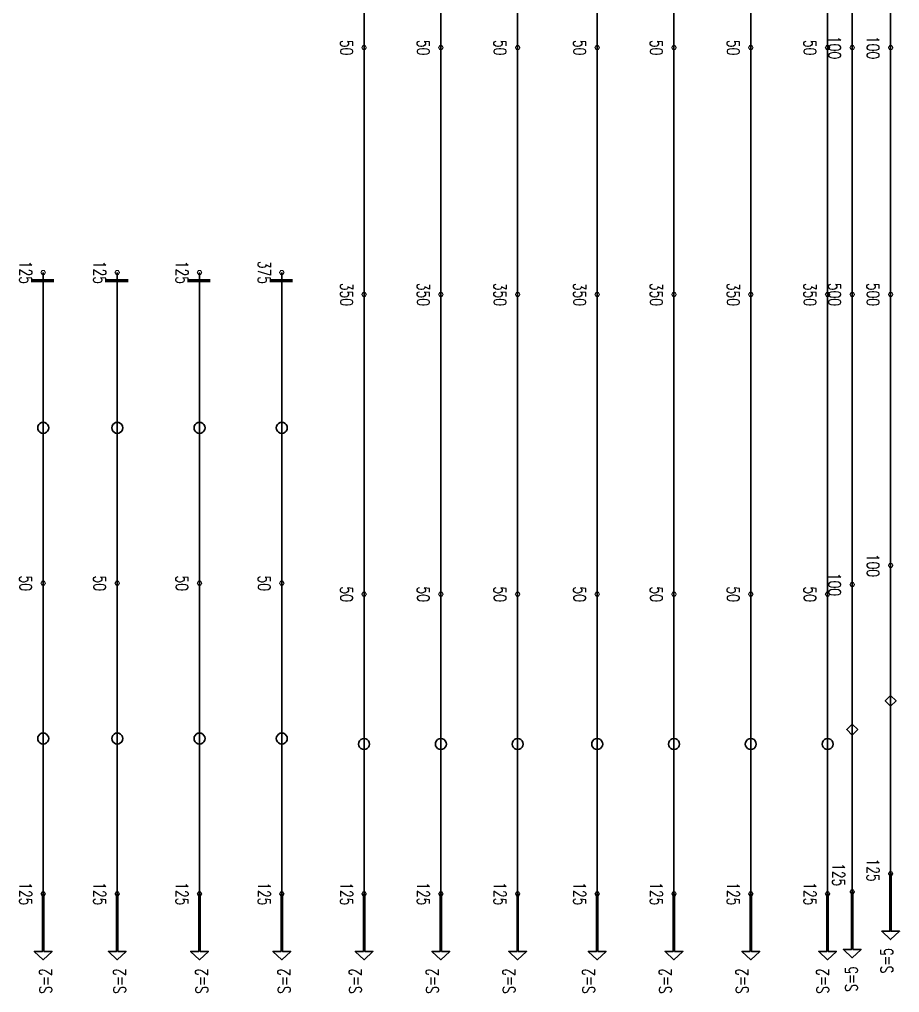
# Model space of a CAD drawing. Header units: millimetres. Extents: x 142050 to 587758, y -25561 to 40942.
# Drawn here: x 554117 to 570162, y 6472 to 24213 of the extents above; entities that cross this region are included whole.
import ezdxf

# ---------------------------------------------------------------- set-up
doc = ezdxf.new("R2010")
doc.units = ezdxf.units.MM
doc.layers.add('Current plane_Column', color=7, linetype='Continuous', true_color=0x4b00ff)
doc.layers.add('NDC_S-TENDON', color=6, linetype='Continuous', lineweight=35)
doc.layers.add('NDC_S_ANNO', color=7, linetype='Continuous', lineweight=20)
doc.styles.add('NDC_ANNO', font='', dxfattribs={"width": 0.8})
doc.styles.get('NDC_ANNO').set_extended_font_data('Dotum')

# ---------------------------------------------------------------- blocks, each defined once
blk = doc.blocks.new('HTB TDY')
at = {"layer": 'NDC_S-TENDON', "linetype": 'Continuous'}
for points, elevation in [([(51690, 14200, 20, 20, 0), (51670, 14235, 20, 20, 0), (51630, 14235, 20, 20, 0), (51610, 14200, 20, 20, 0), (51630, 14165, 20, 20, 0), (51670, 14165, 20, 20, 0)], 3500), ([(51690, 14200, 20, 20, 0), (51670, 14235, 20, 20, 0), (51630, 14235, 20, 20, 0), (51610, 14200, 20, 20, 0), (51630, 14165, 20, 20, 0), (51670, 14165, 20, 20, 0)], 3500), ([(53090, 14200, 20, 20, 0), (53070, 14235, 20, 20, 0), (53030, 14235, 20, 20, 0), (53010, 14200, 20, 20, 0), (53030, 14165, 20, 20, 0), (53070, 14165, 20, 20, 0)], 3500), ([(53090, 14200, 20, 20, 0), (53070, 14235, 20, 20, 0), (53030, 14235, 20, 20, 0), (53010, 14200, 20, 20, 0), (53030, 14165, 20, 20, 0), (53070, 14165, 20, 20, 0)], 3500), ([(54490, 14200, 20, 20, 0), (54470, 14235, 20, 20, 0), (54430, 14235, 20, 20, 0), (54410, 14200, 20, 20, 0), (54430, 14165, 20, 20, 0), (54470, 14165, 20, 20, 0)], 3500), ([(54490, 14200, 20, 20, 0), (54470, 14235, 20, 20, 0), (54430, 14235, 20, 20, 0), (54410, 14200, 20, 20, 0), (54430, 14165, 20, 20, 0), (54470, 14165, 20, 20, 0)], 3500), ([(55940, 14200, 20, 20, 0), (55920, 14235, 20, 20, 0), (55880, 14235, 20, 20, 0), (55860, 14200, 20, 20, 0), (55880, 14165, 20, 20, 0), (55920, 14165, 20, 20, 0)], 3500), ([(55940, 14200, 20, 20, 0), (55920, 14235, 20, 20, 0), (55880, 14235, 20, 20, 0), (55860, 14200, 20, 20, 0), (55880, 14165, 20, 20, 0), (55920, 14165, 20, 20, 0)], 3500), ([(57340, 14200, 20, 20, 0), (57320, 14235, 20, 20, 0), (57280, 14235, 20, 20, 0), (57260, 14200, 20, 20, 0), (57280, 14165, 20, 20, 0), (57320, 14165, 20, 20, 0)], 3500), ([(57340, 14200, 20, 20, 0), (57320, 14235, 20, 20, 0), (57280, 14235, 20, 20, 0), (57260, 14200, 20, 20, 0), (57280, 14165, 20, 20, 0), (57320, 14165, 20, 20, 0)], 3500), ([(58740, 14200, 20, 20, 0), (58720, 14235, 20, 20, 0), (58680, 14235, 20, 20, 0), (58660, 14200, 20, 20, 0), (58680, 14165, 20, 20, 0), (58720, 14165, 20, 20, 0)], 3500), ([(58740, 14200, 20, 20, 0), (58720, 14235, 20, 20, 0), (58680, 14235, 20, 20, 0), (58660, 14200, 20, 20, 0), (58680, 14165, 20, 20, 0), (58720, 14165, 20, 20, 0)], 3500), ([(60140, 14200, 20, 20, 0), (60120, 14235, 20, 20, 0), (60080, 14235, 20, 20, 0), (60060, 14200, 20, 20, 0), (60080, 14165, 20, 20, 0), (60120, 14165, 20, 20, 0)], 3500), ([(60140, 14200, 20, 20, 0), (60120, 14235, 20, 20, 0), (60080, 14235, 20, 20, 0), (60060, 14200, 20, 20, 0), (60080, 14165, 20, 20, 0), (60120, 14165, 20, 20, 0)], 3500), ([(60590, 14200, 20, 20, 0), (60570, 14235, 20, 20, 0), (60530, 14235, 20, 20, 0), (60510, 14200, 20, 20, 0), (60530, 14165, 20, 20, 0), (60570, 14165, 20, 20, 0)], 3200), ([(60590, 14200, 20, 20, 0), (60570, 14235, 20, 20, 0), (60530, 14235, 20, 20, 0), (60510, 14200, 20, 20, 0), (60530, 14165, 20, 20, 0), (60570, 14165, 20, 20, 0)], 3200), ([(61290, 14200, 20, 20, 0), (61270, 14235, 20, 20, 0), (61230, 14235, 20, 20, 0), (61210, 14200, 20, 20, 0), (61230, 14165, 20, 20, 0), (61270, 14165, 20, 20, 0)], 3200), ([(61290, 14200, 20, 20, 0), (61270, 14235, 20, 20, 0), (61230, 14235, 20, 20, 0), (61210, 14200, 20, 20, 0), (61230, 14165, 20, 20, 0), (61270, 14165, 20, 20, 0)], 3200), ([(45840, 10100, 20, 20, 0), (45820, 10135, 20, 20, 0), (45780, 10135, 20, 20, 0), (45760, 10100, 20, 20, 0), (45780, 10065, 20, 20, 0), (45820, 10065, 20, 20, 0)], 3575), ([(45840, 10100, 20, 20, 0), (45820, 10135, 20, 20, 0), (45780, 10135, 20, 20, 0), (45760, 10100, 20, 20, 0), (45780, 10065, 20, 20, 0), (45820, 10065, 20, 20, 0)], 3575), ([(47190, 10100, 20, 20, 0), (47170, 10135, 20, 20, 0), (47130, 10135, 20, 20, 0), (47110, 10100, 20, 20, 0), (47130, 10065, 20, 20, 0), (47170, 10065, 20, 20, 0)], 3575), ([(47190, 10100, 20, 20, 0), (47170, 10135, 20, 20, 0), (47130, 10135, 20, 20, 0), (47110, 10100, 20, 20, 0), (47130, 10065, 20, 20, 0), (47170, 10065, 20, 20, 0)], 3575), ([(48690, 10100, 20, 20, 0), (48670, 10135, 20, 20, 0), (48630, 10135, 20, 20, 0), (48610, 10100, 20, 20, 0), (48630, 10065, 20, 20, 0), (48670, 10065, 20, 20, 0)], 3575), ([(48690, 10100, 20, 20, 0), (48670, 10135, 20, 20, 0), (48630, 10135, 20, 20, 0), (48610, 10100, 20, 20, 0), (48630, 10065, 20, 20, 0), (48670, 10065, 20, 20, 0)], 3575), ([(50190, 10100, 20, 20, 0), (50170, 10135, 20, 20, 0), (50130, 10135, 20, 20, 0), (50110, 10100, 20, 20, 0), (50130, 10065, 20, 20, 0), (50170, 10065, 20, 20, 0)], 3575), ([(50190, 10100, 20, 20, 0), (50170, 10135, 20, 20, 0), (50130, 10135, 20, 20, 0), (50110, 10100, 20, 20, 0), (50130, 10065, 20, 20, 0), (50170, 10065, 20, 20, 0)], 3575), ([(51690, 9700, 20, 20, 0), (51670, 9735, 20, 20, 0), (51630, 9735, 20, 20, 0), (51610, 9700, 20, 20, 0), (51630, 9665, 20, 20, 0), (51670, 9665, 20, 20, 0)], 3650), ([(51690, 9700, 20, 20, 0), (51670, 9735, 20, 20, 0), (51630, 9735, 20, 20, 0), (51610, 9700, 20, 20, 0), (51630, 9665, 20, 20, 0), (51670, 9665, 20, 20, 0)], 3650), ([(51690, 9700, 20, 20, 0), (51670, 9735, 20, 20, 0), (51630, 9735, 20, 20, 0), (51610, 9700, 20, 20, 0), (51630, 9665, 20, 20, 0), (51670, 9665, 20, 20, 0)], 3650), ([(51690, 9700, 20, 20, 0), (51670, 9735, 20, 20, 0), (51630, 9735, 20, 20, 0), (51610, 9700, 20, 20, 0), (51630, 9665, 20, 20, 0), (51670, 9665, 20, 20, 0)], 3650), ([(53090, 9700, 20, 20, 0), (53070, 9735, 20, 20, 0), (53030, 9735, 20, 20, 0), (53010, 9700, 20, 20, 0), (53030, 9665, 20, 20, 0), (53070, 9665, 20, 20, 0)], 3650), ([(53090, 9700, 20, 20, 0), (53070, 9735, 20, 20, 0), (53030, 9735, 20, 20, 0), (53010, 9700, 20, 20, 0), (53030, 9665, 20, 20, 0), (53070, 9665, 20, 20, 0)], 3650), ([(53090, 9700, 20, 20, 0), (53070, 9735, 20, 20, 0), (53030, 9735, 20, 20, 0), (53010, 9700, 20, 20, 0), (53030, 9665, 20, 20, 0), (53070, 9665, 20, 20, 0)], 3650), ([(53090, 9700, 20, 20, 0), (53070, 9735, 20, 20, 0), (53030, 9735, 20, 20, 0), (53010, 9700, 20, 20, 0), (53030, 9665, 20, 20, 0), (53070, 9665, 20, 20, 0)], 3650), ([(54490, 9700, 20, 20, 0), (54470, 9735, 20, 20, 0), (54430, 9735, 20, 20, 0), (54410, 9700, 20, 20, 0), (54430, 9665, 20, 20, 0), (54470, 9665, 20, 20, 0)], 3650), ([(54490, 9700, 20, 20, 0), (54470, 9735, 20, 20, 0), (54430, 9735, 20, 20, 0), (54410, 9700, 20, 20, 0), (54430, 9665, 20, 20, 0), (54470, 9665, 20, 20, 0)], 3650), ([(54490, 9700, 20, 20, 0), (54470, 9735, 20, 20, 0), (54430, 9735, 20, 20, 0), (54410, 9700, 20, 20, 0), (54430, 9665, 20, 20, 0), (54470, 9665, 20, 20, 0)], 3650), ([(54490, 9700, 20, 20, 0), (54470, 9735, 20, 20, 0), (54430, 9735, 20, 20, 0), (54410, 9700, 20, 20, 0), (54430, 9665, 20, 20, 0), (54470, 9665, 20, 20, 0)], 3650), ([(55940, 9700, 20, 20, 0), (55920, 9735, 20, 20, 0), (55880, 9735, 20, 20, 0), (55860, 9700, 20, 20, 0), (55880, 9665, 20, 20, 0), (55920, 9665, 20, 20, 0)], 3650), ([(55940, 9700, 20, 20, 0), (55920, 9735, 20, 20, 0), (55880, 9735, 20, 20, 0), (55860, 9700, 20, 20, 0), (55880, 9665, 20, 20, 0), (55920, 9665, 20, 20, 0)], 3650), ([(55940, 9700, 20, 20, 0), (55920, 9735, 20, 20, 0), (55880, 9735, 20, 20, 0), (55860, 9700, 20, 20, 0), (55880, 9665, 20, 20, 0), (55920, 9665, 20, 20, 0)], 3650), ([(55940, 9700, 20, 20, 0), (55920, 9735, 20, 20, 0), (55880, 9735, 20, 20, 0), (55860, 9700, 20, 20, 0), (55880, 9665, 20, 20, 0), (55920, 9665, 20, 20, 0)], 3650), ([(57340, 9700, 20, 20, 0), (57320, 9735, 20, 20, 0), (57280, 9735, 20, 20, 0), (57260, 9700, 20, 20, 0), (57280, 9665, 20, 20, 0), (57320, 9665, 20, 20, 0)], 3650), ([(57340, 9700, 20, 20, 0), (57320, 9735, 20, 20, 0), (57280, 9735, 20, 20, 0), (57260, 9700, 20, 20, 0), (57280, 9665, 20, 20, 0), (57320, 9665, 20, 20, 0)], 3650), ([(57340, 9700, 20, 20, 0), (57320, 9735, 20, 20, 0), (57280, 9735, 20, 20, 0), (57260, 9700, 20, 20, 0), (57280, 9665, 20, 20, 0), (57320, 9665, 20, 20, 0)], 3650), ([(57340, 9700, 20, 20, 0), (57320, 9735, 20, 20, 0), (57280, 9735, 20, 20, 0), (57260, 9700, 20, 20, 0), (57280, 9665, 20, 20, 0), (57320, 9665, 20, 20, 0)], 3650), ([(58740, 9700, 20, 20, 0), (58720, 9735, 20, 20, 0), (58680, 9735, 20, 20, 0), (58660, 9700, 20, 20, 0), (58680, 9665, 20, 20, 0), (58720, 9665, 20, 20, 0)], 3650), ([(58740, 9700, 20, 20, 0), (58720, 9735, 20, 20, 0), (58680, 9735, 20, 20, 0), (58660, 9700, 20, 20, 0), (58680, 9665, 20, 20, 0), (58720, 9665, 20, 20, 0)], 3650), ([(58740, 9700, 20, 20, 0), (58720, 9735, 20, 20, 0), (58680, 9735, 20, 20, 0), (58660, 9700, 20, 20, 0), (58680, 9665, 20, 20, 0), (58720, 9665, 20, 20, 0)], 3650), ([(58740, 9700, 20, 20, 0), (58720, 9735, 20, 20, 0), (58680, 9735, 20, 20, 0), (58660, 9700, 20, 20, 0), (58680, 9665, 20, 20, 0), (58720, 9665, 20, 20, 0)], 3650), ([(60140, 9700, 20, 20, 0), (60120, 9735, 20, 20, 0), (60080, 9735, 20, 20, 0), (60060, 9700, 20, 20, 0), (60080, 9665, 20, 20, 0), (60120, 9665, 20, 20, 0)], 3650), ([(60140, 9700, 20, 20, 0), (60120, 9735, 20, 20, 0), (60080, 9735, 20, 20, 0), (60060, 9700, 20, 20, 0), (60080, 9665, 20, 20, 0), (60120, 9665, 20, 20, 0)], 3650), ([(60140, 9700, 20, 20, 0), (60120, 9735, 20, 20, 0), (60080, 9735, 20, 20, 0), (60060, 9700, 20, 20, 0), (60080, 9665, 20, 20, 0), (60120, 9665, 20, 20, 0)], 3650), ([(60140, 9700, 20, 20, 0), (60120, 9735, 20, 20, 0), (60080, 9735, 20, 20, 0), (60060, 9700, 20, 20, 0), (60080, 9665, 20, 20, 0), (60120, 9665, 20, 20, 0)], 3650), ([(60590, 9700, 20, 20, 0), (60570, 9735, 20, 20, 0), (60530, 9735, 20, 20, 0), (60510, 9700, 20, 20, 0), (60530, 9665, 20, 20, 0), (60570, 9665, 20, 20, 0)], 3600), ([(60590, 9700, 20, 20, 0), (60570, 9735, 20, 20, 0), (60530, 9735, 20, 20, 0), (60510, 9700, 20, 20, 0), (60530, 9665, 20, 20, 0), (60570, 9665, 20, 20, 0)], 3600), ([(60590, 9700, 20, 20, 0), (60570, 9735, 20, 20, 0), (60530, 9735, 20, 20, 0), (60510, 9700, 20, 20, 0), (60530, 9665, 20, 20, 0), (60570, 9665, 20, 20, 0)], 3600), ([(60590, 9700, 20, 20, 0), (60570, 9735, 20, 20, 0), (60530, 9735, 20, 20, 0), (60510, 9700, 20, 20, 0), (60530, 9665, 20, 20, 0), (60570, 9665, 20, 20, 0)], 3600), ([(61290, 9700, 20, 20, 0), (61270, 9735, 20, 20, 0), (61230, 9735, 20, 20, 0), (61210, 9700, 20, 20, 0), (61230, 9665, 20, 20, 0), (61270, 9665, 20, 20, 0)], 3600), ([(61290, 9700, 20, 20, 0), (61270, 9735, 20, 20, 0), (61230, 9735, 20, 20, 0), (61210, 9700, 20, 20, 0), (61230, 9665, 20, 20, 0), (61270, 9665, 20, 20, 0)], 3600), ([(61290, 9700, 20, 20, 0), (61270, 9735, 20, 20, 0), (61230, 9735, 20, 20, 0), (61210, 9700, 20, 20, 0), (61230, 9665, 20, 20, 0), (61270, 9665, 20, 20, 0)], 3600), ([(61290, 9700, 20, 20, 0), (61270, 9735, 20, 20, 0), (61230, 9735, 20, 20, 0), (61210, 9700, 20, 20, 0), (61230, 9665, 20, 20, 0), (61270, 9665, 20, 20, 0)], 3600), ([(61290, 4760, 20, 20, 0), (61270, 4795, 20, 20, 0), (61230, 4795, 20, 20, 0), (61210, 4760, 20, 20, 0), (61230, 4725, 20, 20, 0), (61270, 4725, 20, 20, 0)], 3200), ([(61290, 4760, 20, 20, 0), (61270, 4795, 20, 20, 0), (61230, 4795, 20, 20, 0), (61210, 4760, 20, 20, 0), (61230, 4725, 20, 20, 0), (61270, 4725, 20, 20, 0)], 3200), ([(45840, 4435, 20, 20, 0), (45820, 4470, 20, 20, 0), (45780, 4470, 20, 20, 0), (45760, 4435, 20, 20, 0), (45780, 4400, 20, 20, 0), (45820, 4400, 20, 20, 0)], 3500), ([(45840, 4435, 20, 20, 0), (45820, 4470, 20, 20, 0), (45780, 4470, 20, 20, 0), (45760, 4435, 20, 20, 0), (45780, 4400, 20, 20, 0), (45820, 4400, 20, 20, 0)], 3500), ([(47190, 4435, 20, 20, 0), (47170, 4470, 20, 20, 0), (47130, 4470, 20, 20, 0), (47110, 4435, 20, 20, 0), (47130, 4400, 20, 20, 0), (47170, 4400, 20, 20, 0)], 3500), ([(47190, 4435, 20, 20, 0), (47170, 4470, 20, 20, 0), (47130, 4470, 20, 20, 0), (47110, 4435, 20, 20, 0), (47130, 4400, 20, 20, 0), (47170, 4400, 20, 20, 0)], 3500), ([(48690, 4435, 20, 20, 0), (48670, 4470, 20, 20, 0), (48630, 4470, 20, 20, 0), (48610, 4435, 20, 20, 0), (48630, 4400, 20, 20, 0), (48670, 4400, 20, 20, 0)], 3500), ([(48690, 4435, 20, 20, 0), (48670, 4470, 20, 20, 0), (48630, 4470, 20, 20, 0), (48610, 4435, 20, 20, 0), (48630, 4400, 20, 20, 0), (48670, 4400, 20, 20, 0)], 3500), ([(50190, 4435, 20, 20, 0), (50170, 4470, 20, 20, 0), (50130, 4470, 20, 20, 0), (50110, 4435, 20, 20, 0), (50130, 4400, 20, 20, 0), (50170, 4400, 20, 20, 0)], 3500), ([(50190, 4435, 20, 20, 0), (50170, 4470, 20, 20, 0), (50130, 4470, 20, 20, 0), (50110, 4435, 20, 20, 0), (50130, 4400, 20, 20, 0), (50170, 4400, 20, 20, 0)], 3500), ([(60590, 4410, 20, 20, 0), (60570, 4445, 20, 20, 0), (60530, 4445, 20, 20, 0), (60510, 4410, 20, 20, 0), (60530, 4375, 20, 20, 0), (60570, 4375, 20, 20, 0)], 3200), ([(60590, 4410, 20, 20, 0), (60570, 4445, 20, 20, 0), (60530, 4445, 20, 20, 0), (60510, 4410, 20, 20, 0), (60530, 4375, 20, 20, 0), (60570, 4375, 20, 20, 0)], 3200), ([(51690, 4235, 20, 20, 0), (51670, 4270, 20, 20, 0), (51630, 4270, 20, 20, 0), (51610, 4235, 20, 20, 0), (51630, 4200, 20, 20, 0), (51670, 4200, 20, 20, 0)], 3500), ([(51690, 4235, 20, 20, 0), (51670, 4270, 20, 20, 0), (51630, 4270, 20, 20, 0), (51610, 4235, 20, 20, 0), (51630, 4200, 20, 20, 0), (51670, 4200, 20, 20, 0)], 3500), ([(53090, 4235, 20, 20, 0), (53070, 4270, 20, 20, 0), (53030, 4270, 20, 20, 0), (53010, 4235, 20, 20, 0), (53030, 4200, 20, 20, 0), (53070, 4200, 20, 20, 0)], 3500), ([(53090, 4235, 20, 20, 0), (53070, 4270, 20, 20, 0), (53030, 4270, 20, 20, 0), (53010, 4235, 20, 20, 0), (53030, 4200, 20, 20, 0), (53070, 4200, 20, 20, 0)], 3500), ([(54490, 4235, 20, 20, 0), (54470, 4270, 20, 20, 0), (54430, 4270, 20, 20, 0), (54410, 4235, 20, 20, 0), (54430, 4200, 20, 20, 0), (54470, 4200, 20, 20, 0)], 3500), ([(54490, 4235, 20, 20, 0), (54470, 4270, 20, 20, 0), (54430, 4270, 20, 20, 0), (54410, 4235, 20, 20, 0), (54430, 4200, 20, 20, 0), (54470, 4200, 20, 20, 0)], 3500), ([(55940, 4235, 20, 20, 0), (55920, 4270, 20, 20, 0), (55880, 4270, 20, 20, 0), (55860, 4235, 20, 20, 0), (55880, 4200, 20, 20, 0), (55920, 4200, 20, 20, 0)], 3500), ([(55940, 4235, 20, 20, 0), (55920, 4270, 20, 20, 0), (55880, 4270, 20, 20, 0), (55860, 4235, 20, 20, 0), (55880, 4200, 20, 20, 0), (55920, 4200, 20, 20, 0)], 3500), ([(57340, 4235, 20, 20, 0), (57320, 4270, 20, 20, 0), (57280, 4270, 20, 20, 0), (57260, 4235, 20, 20, 0), (57280, 4200, 20, 20, 0), (57320, 4200, 20, 20, 0)], 3500), ([(57340, 4235, 20, 20, 0), (57320, 4270, 20, 20, 0), (57280, 4270, 20, 20, 0), (57260, 4235, 20, 20, 0), (57280, 4200, 20, 20, 0), (57320, 4200, 20, 20, 0)], 3500), ([(58740, 4235, 20, 20, 0), (58720, 4270, 20, 20, 0), (58680, 4270, 20, 20, 0), (58660, 4235, 20, 20, 0), (58680, 4200, 20, 20, 0), (58720, 4200, 20, 20, 0)], 3500), ([(58740, 4235, 20, 20, 0), (58720, 4270, 20, 20, 0), (58680, 4270, 20, 20, 0), (58660, 4235, 20, 20, 0), (58680, 4200, 20, 20, 0), (58720, 4200, 20, 20, 0)], 3500), ([(60140, 4235, 20, 20, 0), (60120, 4270, 20, 20, 0), (60080, 4270, 20, 20, 0), (60060, 4235, 20, 20, 0), (60080, 4200, 20, 20, 0), (60120, 4200, 20, 20, 0)], 3500), ([(60140, 4235, 20, 20, 0), (60120, 4270, 20, 20, 0), (60080, 4270, 20, 20, 0), (60060, 4235, 20, 20, 0), (60080, 4200, 20, 20, 0), (60120, 4200, 20, 20, 0)], 3500), ([(61290, -862, 20, 20, 0), (61270, -827, 20, 20, 0), (61230, -827, 20, 20, 0), (61210, -862, 20, 20, 0), (61230, -896, 20, 20, 0), (61270, -896, 20, 20, 0)], 3575), ([(61290, -862, 20, 20, 0), (61270, -827, 20, 20, 0), (61230, -827, 20, 20, 0), (61210, -862, 20, 20, 0), (61230, -896, 20, 20, 0), (61270, -896, 20, 20, 0)], 3575), ([(45840, -1230, 20, 20, 0), (45820, -1195, 20, 20, 0), (45780, -1195, 20, 20, 0), (45760, -1230, 20, 20, 0), (45780, -1265, 20, 20, 0), (45820, -1265, 20, 20, 0)], 3575), ([(45840, -1230, 20, 20, 0), (45820, -1195, 20, 20, 0), (45780, -1195, 20, 20, 0), (45760, -1230, 20, 20, 0), (45780, -1265, 20, 20, 0), (45820, -1265, 20, 20, 0)], 3575), ([(47190, -1230, 20, 20, 0), (47170, -1195, 20, 20, 0), (47130, -1195, 20, 20, 0), (47110, -1230, 20, 20, 0), (47130, -1265, 20, 20, 0), (47170, -1265, 20, 20, 0)], 3575), ([(47190, -1230, 20, 20, 0), (47170, -1195, 20, 20, 0), (47130, -1195, 20, 20, 0), (47110, -1230, 20, 20, 0), (47130, -1265, 20, 20, 0), (47170, -1265, 20, 20, 0)], 3575), ([(48690, -1230, 20, 20, 0), (48670, -1195, 20, 20, 0), (48630, -1195, 20, 20, 0), (48610, -1230, 20, 20, 0), (48630, -1265, 20, 20, 0), (48670, -1265, 20, 20, 0)], 3575), ([(48690, -1230, 20, 20, 0), (48670, -1195, 20, 20, 0), (48630, -1195, 20, 20, 0), (48610, -1230, 20, 20, 0), (48630, -1265, 20, 20, 0), (48670, -1265, 20, 20, 0)], 3575), ([(50190, -1230, 20, 20, 0), (50170, -1195, 20, 20, 0), (50130, -1195, 20, 20, 0), (50110, -1230, 20, 20, 0), (50130, -1265, 20, 20, 0), (50170, -1265, 20, 20, 0)], 3575), ([(50190, -1230, 20, 20, 0), (50170, -1195, 20, 20, 0), (50130, -1195, 20, 20, 0), (50110, -1230, 20, 20, 0), (50130, -1265, 20, 20, 0), (50170, -1265, 20, 20, 0)], 3575), ([(51690, -1230, 20, 20, 0), (51670, -1195, 20, 20, 0), (51630, -1195, 20, 20, 0), (51610, -1230, 20, 20, 0), (51630, -1265, 20, 20, 0), (51670, -1265, 20, 20, 0)], 3575), ([(51690, -1230, 20, 20, 0), (51670, -1195, 20, 20, 0), (51630, -1195, 20, 20, 0), (51610, -1230, 20, 20, 0), (51630, -1265, 20, 20, 0), (51670, -1265, 20, 20, 0)], 3575), ([(53090, -1230, 20, 20, 0), (53070, -1195, 20, 20, 0), (53030, -1195, 20, 20, 0), (53010, -1230, 20, 20, 0), (53030, -1265, 20, 20, 0), (53070, -1265, 20, 20, 0)], 3575), ([(53090, -1230, 20, 20, 0), (53070, -1195, 20, 20, 0), (53030, -1195, 20, 20, 0), (53010, -1230, 20, 20, 0), (53030, -1265, 20, 20, 0), (53070, -1265, 20, 20, 0)], 3575), ([(54490, -1230, 20, 20, 0), (54470, -1195, 20, 20, 0), (54430, -1195, 20, 20, 0), (54410, -1230, 20, 20, 0), (54430, -1265, 20, 20, 0), (54470, -1265, 20, 20, 0)], 3575), ([(54490, -1230, 20, 20, 0), (54470, -1195, 20, 20, 0), (54430, -1195, 20, 20, 0), (54410, -1230, 20, 20, 0), (54430, -1265, 20, 20, 0), (54470, -1265, 20, 20, 0)], 3575), ([(55940, -1230, 20, 20, 0), (55920, -1195, 20, 20, 0), (55880, -1195, 20, 20, 0), (55860, -1230, 20, 20, 0), (55880, -1265, 20, 20, 0), (55920, -1265, 20, 20, 0)], 3575), ([(55940, -1230, 20, 20, 0), (55920, -1195, 20, 20, 0), (55880, -1195, 20, 20, 0), (55860, -1230, 20, 20, 0), (55880, -1265, 20, 20, 0), (55920, -1265, 20, 20, 0)], 3575), ([(57340, -1230, 20, 20, 0), (57320, -1195, 20, 20, 0), (57280, -1195, 20, 20, 0), (57260, -1230, 20, 20, 0), (57280, -1265, 20, 20, 0), (57320, -1265, 20, 20, 0)], 3575), ([(57340, -1230, 20, 20, 0), (57320, -1195, 20, 20, 0), (57280, -1195, 20, 20, 0), (57260, -1230, 20, 20, 0), (57280, -1265, 20, 20, 0), (57320, -1265, 20, 20, 0)], 3575), ([(58740, -1230, 20, 20, 0), (58720, -1195, 20, 20, 0), (58680, -1195, 20, 20, 0), (58660, -1230, 20, 20, 0), (58680, -1265, 20, 20, 0), (58720, -1265, 20, 20, 0)], 3575), ([(58740, -1230, 20, 20, 0), (58720, -1195, 20, 20, 0), (58680, -1195, 20, 20, 0), (58660, -1230, 20, 20, 0), (58680, -1265, 20, 20, 0), (58720, -1265, 20, 20, 0)], 3575), ([(60140, -1230, 20, 20, 0), (60120, -1195, 20, 20, 0), (60080, -1195, 20, 20, 0), (60060, -1230, 20, 20, 0), (60080, -1265, 20, 20, 0), (60120, -1265, 20, 20, 0)], 3575), ([(60140, -1230, 20, 20, 0), (60120, -1195, 20, 20, 0), (60080, -1195, 20, 20, 0), (60060, -1230, 20, 20, 0), (60080, -1265, 20, 20, 0), (60120, -1265, 20, 20, 0)], 3575), ([(60590, -1193, 20, 20, 0), (60570, -1159, 20, 20, 0), (60530, -1159, 20, 20, 0), (60510, -1193, 20, 20, 0), (60530, -1228, 20, 20, 0), (60570, -1228, 20, 20, 0)], 3575), ([(60590, -1193, 20, 20, 0), (60570, -1159, 20, 20, 0), (60530, -1159, 20, 20, 0), (60510, -1193, 20, 20, 0), (60530, -1228, 20, 20, 0), (60570, -1228, 20, 20, 0)], 3575)]:
    blk.add_lwpolyline(points, format="xyseb", close=True, dxfattribs=dict(at, elevation=elevation))
at = {"layer": 'NDC_S-TENDON', "linetype": 'Continuous', "elevation": 3575}
for points in [[(46000, 9950, 60, 60, 0), (45600, 9950, 60, 60, 0)], [(47350, 9950, 60, 60, 0), (46950, 9950, 60, 60, 0)], [(48850, 9950, 60, 60, 0), (48450, 9950, 60, 60, 0)], [(50350, 9950, 60, 60, 0), (49950, 9950, 60, 60, 0)]]:
    blk.add_lwpolyline(points, format="xyseb", dxfattribs=at)
at = {"layer": 'NDC_S-TENDON', "linetype": 'Continuous'}
for points, elevation in [([(45800, 7167), (45831, 7172), (45859, 7187), (45881, 7209), (45895, 7237), (45900, 7267), (45895, 7298), (45881, 7326), (45859, 7348), (45831, 7363), (45800, 7367), (45769, 7363), (45741, 7348), (45719, 7326), (45705, 7298), (45700, 7267), (45705, 7237), (45719, 7209), (45741, 7187), (45769, 7172), (45800, 7167)], 3533), ([(47150, 7167), (47181, 7172), (47209, 7187), (47231, 7209), (47245, 7237), (47250, 7267), (47245, 7298), (47231, 7326), (47209, 7348), (47181, 7363), (47150, 7367), (47119, 7363), (47091, 7348), (47069, 7326), (47055, 7298), (47050, 7267), (47055, 7237), (47069, 7209), (47091, 7187), (47119, 7172), (47150, 7167)], 3533), ([(48650, 7167), (48681, 7172), (48709, 7187), (48731, 7209), (48745, 7237), (48750, 7267), (48745, 7298), (48731, 7326), (48709, 7348), (48681, 7363), (48650, 7367), (48619, 7363), (48591, 7348), (48569, 7326), (48555, 7298), (48550, 7267), (48555, 7237), (48569, 7209), (48591, 7187), (48619, 7172), (48650, 7167)], 3532), ([(50150, 7167), (50181, 7172), (50209, 7187), (50231, 7209), (50245, 7237), (50250, 7267), (50245, 7298), (50231, 7326), (50209, 7348), (50181, 7363), (50150, 7367), (50119, 7363), (50091, 7348), (50069, 7326), (50055, 7298), (50050, 7267), (50055, 7237), (50069, 7209), (50091, 7187), (50119, 7172), (50150, 7167)], 3532), ([(61250, 2190), (61350, 2290), (61250, 2390), (61150, 2290), (61250, 2190)], 3359), ([(60550, 1665), (60650, 1765), (60550, 1865), (60450, 1765), (60550, 1665)], 3359), ([(45800, 1502), (45831, 1507), (45859, 1522), (45881, 1544), (45895, 1572), (45900, 1602), (45895, 1633), (45881, 1661), (45859, 1683), (45831, 1698), (45800, 1702), (45769, 1698), (45741, 1683), (45719, 1661), (45705, 1633), (45700, 1602), (45705, 1572), (45719, 1544), (45741, 1522), (45769, 1507), (45800, 1502)], 3533), ([(47150, 1502), (47181, 1507), (47209, 1522), (47231, 1544), (47245, 1572), (47250, 1602), (47245, 1633), (47231, 1661), (47209, 1683), (47181, 1698), (47150, 1702), (47119, 1698), (47091, 1683), (47069, 1661), (47055, 1633), (47050, 1602), (47055, 1572), (47069, 1544), (47091, 1522), (47119, 1507), (47150, 1502)], 3533), ([(48650, 1502), (48681, 1507), (48709, 1522), (48731, 1544), (48745, 1572), (48750, 1602), (48745, 1633), (48731, 1661), (48709, 1683), (48681, 1698), (48650, 1702), (48619, 1698), (48591, 1683), (48569, 1661), (48555, 1633), (48550, 1602), (48555, 1572), (48569, 1544), (48591, 1522), (48619, 1507), (48650, 1502)], 3532), ([(50150, 1502), (50181, 1507), (50209, 1522), (50231, 1544), (50245, 1572), (50250, 1602), (50245, 1633), (50231, 1661), (50209, 1683), (50181, 1698), (50150, 1702), (50119, 1698), (50091, 1683), (50069, 1661), (50055, 1633), (50050, 1602), (50055, 1572), (50069, 1544), (50091, 1522), (50119, 1507), (50150, 1502)], 3532), ([(51650, 1402), (51681, 1407), (51709, 1422), (51731, 1444), (51745, 1472), (51750, 1502), (51745, 1533), (51731, 1561), (51709, 1583), (51681, 1598), (51650, 1602), (51619, 1598), (51591, 1583), (51569, 1561), (51555, 1533), (51550, 1502), (51555, 1472), (51569, 1444), (51591, 1422), (51619, 1407), (51650, 1402)], 3533), ([(53050, 1402), (53081, 1407), (53109, 1422), (53131, 1444), (53145, 1472), (53150, 1502), (53145, 1533), (53131, 1561), (53109, 1583), (53081, 1598), (53050, 1602), (53019, 1598), (52991, 1583), (52969, 1561), (52955, 1533), (52950, 1502), (52955, 1472), (52969, 1444), (52991, 1422), (53019, 1407), (53050, 1402)], 3532), ([(54450, 1402), (54481, 1407), (54509, 1422), (54531, 1444), (54545, 1472), (54550, 1502), (54545, 1533), (54531, 1561), (54509, 1583), (54481, 1598), (54450, 1602), (54419, 1598), (54391, 1583), (54369, 1561), (54355, 1533), (54350, 1502), (54355, 1472), (54369, 1444), (54391, 1422), (54419, 1407), (54450, 1402)], 3532), ([(55900, 1402), (55931, 1407), (55959, 1422), (55981, 1444), (55995, 1472), (56000, 1502), (55995, 1533), (55981, 1561), (55959, 1583), (55931, 1598), (55900, 1602), (55869, 1598), (55841, 1583), (55819, 1561), (55805, 1533), (55800, 1502), (55805, 1472), (55819, 1444), (55841, 1422), (55869, 1407), (55900, 1402)], 3532), ([(57300, 1402), (57331, 1407), (57359, 1422), (57381, 1444), (57395, 1472), (57400, 1502), (57395, 1533), (57381, 1561), (57359, 1583), (57331, 1598), (57300, 1602), (57269, 1598), (57241, 1583), (57219, 1561), (57205, 1533), (57200, 1502), (57205, 1472), (57219, 1444), (57241, 1422), (57269, 1407), (57300, 1402)], 3532), ([(58700, 1402), (58731, 1407), (58759, 1422), (58781, 1444), (58795, 1472), (58800, 1502), (58795, 1533), (58781, 1561), (58759, 1583), (58731, 1598), (58700, 1602), (58669, 1598), (58641, 1583), (58619, 1561), (58605, 1533), (58600, 1502), (58605, 1472), (58619, 1444), (58641, 1422), (58669, 1407), (58700, 1402)], 3532), ([(60100, 1402), (60131, 1407), (60159, 1422), (60181, 1444), (60195, 1472), (60200, 1502), (60195, 1533), (60181, 1561), (60159, 1583), (60131, 1598), (60100, 1602), (60069, 1598), (60041, 1583), (60019, 1561), (60005, 1533), (60000, 1502), (60005, 1472), (60019, 1444), (60041, 1422), (60069, 1407), (60100, 1402)], 3532), ([(61238, -862), (61238, -1912), (61088, -1912), (61250, -2062), (61412, -1912), (61262, -1912), (61262, -862)], 3575), ([(45788, -1230), (45788, -2280), (45638, -2280), (45800, -2430), (45962, -2280), (45812, -2280), (45812, -1230)], 3575), ([(47138, -1230), (47138, -2280), (46988, -2280), (47150, -2430), (47312, -2280), (47162, -2280), (47162, -1230)], 3575), ([(48638, -1230), (48638, -2280), (48488, -2280), (48650, -2430), (48812, -2280), (48662, -2280), (48662, -1230)], 3575), ([(50138, -1230), (50138, -2280), (49988, -2280), (50150, -2430), (50312, -2280), (50162, -2280), (50162, -1230)], 3575), ([(51638, -1230), (51638, -2280), (51488, -2280), (51650, -2430), (51812, -2280), (51662, -2280), (51662, -1230)], 3575), ([(53038, -1230), (53038, -2280), (52888, -2280), (53050, -2430), (53212, -2280), (53062, -2280), (53062, -1230)], 3575), ([(54438, -1230), (54438, -2280), (54288, -2280), (54450, -2430), (54612, -2280), (54462, -2280), (54462, -1230)], 3575), ([(55888, -1230), (55888, -2280), (55738, -2280), (55900, -2430), (56062, -2280), (55912, -2280), (55912, -1230)], 3575), ([(57288, -1230), (57288, -2280), (57138, -2280), (57300, -2430), (57462, -2280), (57312, -2280), (57312, -1230)], 3575), ([(58688, -1230), (58688, -2280), (58538, -2280), (58700, -2430), (58862, -2280), (58712, -2280), (58712, -1230)], 3575), ([(60088, -1230), (60088, -2280), (59938, -2280), (60100, -2430), (60262, -2280), (60112, -2280), (60112, -1230)], 3575), ([(60538, -1193), (60538, -2243), (60388, -2243), (60550, -2393), (60712, -2243), (60562, -2243), (60562, -1193)], 3575)]:
    blk.add_lwpolyline(points, close=True, dxfattribs=dict(at, elevation=elevation))
for points in [[(51650, 9700, 3650), (51650, 10300, 3643), (51650, 10900, 3623), (51650, 11500, 3590), (51650, 12175, 3551), (51650, 12850, 3522), (51650, 13525, 3506), (51650, 14200, 3500), (51650, 14875, 3506), (51650, 15550, 3522), (51650, 16225, 3551), (51650, 16900, 3590), (51650, 17500, 3623), (51650, 18100, 3643), (51650, 18700, 3650)], [(53050, 9700, 3650), (53050, 10300, 3643), (53050, 10900, 3623), (53050, 11500, 3590), (53050, 12175, 3551), (53050, 12850, 3522), (53050, 13525, 3506), (53050, 14200, 3500), (53050, 14875, 3506), (53050, 15550, 3522), (53050, 16225, 3551), (53050, 16900, 3590), (53050, 17500, 3623), (53050, 18100, 3643), (53050, 18700, 3650)], [(54450, 9700, 3650), (54450, 10300, 3643), (54450, 10900, 3623), (54450, 11500, 3590), (54450, 12175, 3551), (54450, 12850, 3522), (54450, 13525, 3506), (54450, 14200, 3500), (54450, 14875, 3506), (54450, 15550, 3522), (54450, 16225, 3551), (54450, 16900, 3590), (54450, 17500, 3623), (54450, 18100, 3643), (54450, 18700, 3650)], [(55900, 9700, 3650), (55900, 10300, 3643), (55900, 10900, 3623), (55900, 11500, 3590), (55900, 12175, 3551), (55900, 12850, 3522), (55900, 13525, 3506), (55900, 14200, 3500), (55900, 14875, 3506), (55900, 15550, 3522), (55900, 16225, 3551), (55900, 16900, 3590), (55900, 17500, 3623), (55900, 18100, 3643), (55900, 18700, 3650)], [(57300, 9700, 3650), (57300, 10300, 3643), (57300, 10900, 3623), (57300, 11500, 3590), (57300, 12175, 3551), (57300, 12850, 3522), (57300, 13525, 3506), (57300, 14200, 3500), (57300, 14875, 3506), (57300, 15550, 3522), (57300, 16225, 3551), (57300, 16900, 3590), (57300, 17500, 3623), (57300, 18100, 3643), (57300, 18700, 3650)], [(58700, 9700, 3650), (58700, 10300, 3643), (58700, 10900, 3623), (58700, 11500, 3590), (58700, 12175, 3551), (58700, 12850, 3522), (58700, 13525, 3506), (58700, 14200, 3500), (58700, 14875, 3506), (58700, 15550, 3522), (58700, 16225, 3551), (58700, 16900, 3590), (58700, 17500, 3623), (58700, 18100, 3643), (58700, 18700, 3650)], [(60100, 9700, 3650), (60100, 10300, 3643), (60100, 10900, 3623), (60100, 11500, 3590), (60100, 12175, 3551), (60100, 12850, 3522), (60100, 13525, 3506), (60100, 14200, 3500), (60100, 14875, 3506), (60100, 15550, 3522), (60100, 16225, 3551), (60100, 16900, 3590), (60100, 17500, 3623), (60100, 18100, 3643), (60100, 18700, 3650)], [(60550, 9700, 3600), (60550, 10300, 3582), (60550, 10900, 3529), (60550, 11500, 3440), (60550, 12175, 3335), (60550, 12850, 3260), (60550, 13525, 3215), (60550, 14200, 3200), (60550, 14875, 3215), (60550, 15550, 3260), (60550, 16225, 3335), (60550, 16900, 3440), (60550, 17500, 3529), (60550, 18100, 3582), (60550, 18700, 3600)], [(61250, 9700, 3600), (61250, 10300, 3582), (61250, 10900, 3529), (61250, 11500, 3440), (61250, 12175, 3335), (61250, 12850, 3260), (61250, 13525, 3215), (61250, 14200, 3200), (61250, 14875, 3215), (61250, 15550, 3260), (61250, 16225, 3335), (61250, 16900, 3440), (61250, 17500, 3529), (61250, 18100, 3582), (61250, 18700, 3600)], [(45800, -1230, 3575), (45800, -475, 3572), (45800, 281, 3562), (45800, 1036, 3545), (45800, 2169, 3520), (45800, 3302, 3505), (45800, 4435, 3500), (45800, 5568, 3505), (45800, 6701, 3520), (45800, 7834, 3545), (45800, 8589, 3562), (45800, 9345, 3572), (45800, 10100, 3575)], [(47150, -1230, 3575), (47150, -475, 3572), (47150, 281, 3562), (47150, 1036, 3545), (47150, 2169, 3520), (47150, 3302, 3505), (47150, 4435, 3500), (47150, 5568, 3505), (47150, 6701, 3520), (47150, 7834, 3545), (47150, 8589, 3562), (47150, 9345, 3572), (47150, 10100, 3575)], [(48650, -1230, 3575), (48650, -475, 3572), (48650, 281, 3562), (48650, 1036, 3545), (48650, 2169, 3520), (48650, 3302, 3505), (48650, 4435, 3500), (48650, 5568, 3505), (48650, 6701, 3520), (48650, 7834, 3545), (48650, 8589, 3562), (48650, 9345, 3572), (48650, 10100, 3575)], [(50150, -1230, 3575), (50150, -475, 3572), (50150, 281, 3562), (50150, 1036, 3545), (50150, 2169, 3520), (50150, 3302, 3505), (50150, 4435, 3500), (50150, 5568, 3505), (50150, 6701, 3520), (50150, 7834, 3545), (50150, 8589, 3562), (50150, 9345, 3572), (50150, 10100, 3575)], [(51650, -1230, 3575), (51650, -501, 3572), (51650, 227, 3562), (51650, 956, 3545), (51650, 2049, 3520), (51650, 3142, 3505), (51650, 4235, 3500), (51650, 5328, 3510), (51650, 6421, 3540), (51650, 7514, 3590), (51650, 8243, 3623), (51650, 8971, 3643), (51650, 9700, 3650)], [(53050, -1230, 3575), (53050, -501, 3572), (53050, 227, 3562), (53050, 956, 3545), (53050, 2049, 3520), (53050, 3142, 3505), (53050, 4235, 3500), (53050, 5328, 3510), (53050, 6421, 3540), (53050, 7514, 3590), (53050, 8243, 3623), (53050, 8971, 3643), (53050, 9700, 3650)], [(54450, -1230, 3575), (54450, -501, 3572), (54450, 227, 3562), (54450, 956, 3545), (54450, 2049, 3520), (54450, 3142, 3505), (54450, 4235, 3500), (54450, 5328, 3510), (54450, 6421, 3540), (54450, 7514, 3590), (54450, 8243, 3623), (54450, 8971, 3643), (54450, 9700, 3650)], [(55900, -1230, 3575), (55900, -501, 3572), (55900, 227, 3562), (55900, 956, 3545), (55900, 2049, 3520), (55900, 3142, 3505), (55900, 4235, 3500), (55900, 5328, 3510), (55900, 6421, 3540), (55900, 7514, 3590), (55900, 8243, 3623), (55900, 8971, 3643), (55900, 9700, 3650)], [(57300, -1230, 3575), (57300, -501, 3572), (57300, 227, 3562), (57300, 956, 3545), (57300, 2049, 3520), (57300, 3142, 3505), (57300, 4235, 3500), (57300, 5328, 3510), (57300, 6421, 3540), (57300, 7514, 3590), (57300, 8243, 3623), (57300, 8971, 3643), (57300, 9700, 3650)], [(58700, -1230, 3575), (58700, -501, 3572), (58700, 227, 3562), (58700, 956, 3545), (58700, 2049, 3520), (58700, 3142, 3505), (58700, 4235, 3500), (58700, 5328, 3510), (58700, 6421, 3540), (58700, 7514, 3590), (58700, 8243, 3623), (58700, 8971, 3643), (58700, 9700, 3650)], [(60100, -1230, 3575), (60100, -501, 3572), (60100, 227, 3562), (60100, 956, 3545), (60100, 1776, 3525), (60100, 2595, 3511), (60100, 3415, 3503), (60100, 4235, 3500), (60100, 5055, 3506), (60100, 5874, 3522), (60100, 6694, 3551), (60100, 7514, 3590), (60100, 8243, 3623), (60100, 8971, 3643), (60100, 9700, 3650)], [(60550, -1193, 3563), (60550, -175, 3558), (60550, 531, 3508), (60550, 1236, 3425), (60550, 2030, 3327), (60550, 2823, 3256), (60550, 3617, 3214), (60550, 4410, 3200), (60550, 5204, 3215), (60550, 5997, 3260), (60550, 6791, 3335), (60550, 7584, 3440), (60550, 8289, 3529), (60550, 8995, 3582), (60550, 9700, 3600)], [(61250, -862, 3564), (61250, 479, 3558), (61250, 1137, 3508), (61250, 1796, 3425), (61250, 2537, 3327), (61250, 3278, 3256), (61250, 4019, 3214), (61250, 4760, 3200), (61250, 5501, 3215), (61250, 6242, 3260), (61250, 6983, 3335), (61250, 7724, 3440), (61250, 8383, 3529), (61250, 9041, 3582), (61250, 9700, 3600)]]:
    blk.add_polyline3d(points, dxfattribs=at)
at = {"layer": 'NDC_S_ANNO', "linetype": 'Continuous', "char_height": 225, "attachment_point": 5, "line_spacing_factor": 0.75, "style": 'NDC_ANNO'}
for s, insert, rotation in [('\\FSTANDARD.shx;50', (51330, 14200, 3500), 269.9996), ('\\FSTANDARD.shx;50', (52730, 14200, 3500), 269.9996), ('\\FSTANDARD.shx;50', (54130, 14200, 3500), 269.9996), ('\\FSTANDARD.shx;50', (55580, 14200, 3500), 269.9996), ('\\FSTANDARD.shx;50', (56980, 14200, 3500), 269.9996), ('\\FSTANDARD.shx;50', (58380, 14200, 3500), 269.9996), ('\\FSTANDARD.shx;50', (59780, 14200, 3500), 269.9996), ('\\FSTANDARD.shx;100', (60230, 14200, 3200), 269.9996), ('\\FSTANDARD.shx;100', (60930, 14200, 3200), 269.9996), ('\\FSTANDARD.shx;125', (45480, 10100, 3575), 270), ('\\FSTANDARD.shx;125', (46830, 10100, 3575), 270), ('\\FSTANDARD.shx;125', (48330, 10100, 3575), 270), ('\\FSTANDARD.shx;375', (49830, 10100, 3575), 270), ('{\\Fstandard|c129;350}', (51330, 9700, 3650), 269.9996), ('{\\Fstandard|c129;350}', (52730, 9700, 3650), 269.9996), ('{\\Fstandard|c129;350}', (54130, 9700, 3650), 269.9996), ('{\\Fstandard|c129;350}', (55580, 9700, 3650), 269.9996), ('{\\Fstandard|c129;350}', (56980, 9700, 3650), 269.9996), ('{\\Fstandard|c129;350}', (58380, 9700, 3650), 269.9996), ('{\\Fstandard|c129;350}', (59780, 9700, 3650), 269.9996), ('\\FSTANDARD.shx;500', (60230, 9700, 3600), 269.9996), ('\\FSTANDARD.shx;500', (60930, 9700, 3600), 269.9996), ('\\FSTANDARD.shx;100', (60930, 4760, 3200), 270), ('\\FSTANDARD.shx;50', (45480, 4435, 3500), 270), ('\\FSTANDARD.shx;50', (46830, 4435, 3500), 270), ('\\FSTANDARD.shx;50', (48330, 4435, 3500), 270), ('\\FSTANDARD.shx;50', (49830, 4435, 3500), 270), ('\\FSTANDARD.shx;100', (60230, 4410, 3200), 269.9995), ('\\FSTANDARD.shx;50', (51330, 4235, 3500), 269.9993), ('\\FSTANDARD.shx;50', (52730, 4235, 3500), 269.9993), ('\\FSTANDARD.shx;50', (54130, 4235, 3500), 269.9993), ('\\FSTANDARD.shx;50', (55580, 4235, 3500), 269.9993), ('\\FSTANDARD.shx;50', (56980, 4235, 3500), 269.9993), ('\\FSTANDARD.shx;50', (58380, 4235, 3500), 269.9993), ('\\FSTANDARD.shx;50', (59780, 4235, 3500), 269.9993), ('\\FSTANDARD.shx;125', (60930, -798, 3564), 270), ('\\FSTANDARD.shx;125', (60302, -880, 3575), 269.9995), ('\\FSTANDARD.shx;125', (45480, -1230, 3575), 270), ('\\FSTANDARD.shx;125', (46830, -1230, 3575), 270), ('\\FSTANDARD.shx;125', (48330, -1230, 3575), 270), ('\\FSTANDARD.shx;125', (49830, -1230, 3575), 270), ('\\FSTANDARD.shx;125', (51330, -1230, 3575), 269.9993), ('\\FSTANDARD.shx;125', (52730, -1230, 3575), 269.9993), ('\\FSTANDARD.shx;125', (54130, -1230, 3575), 269.9993), ('\\FSTANDARD.shx;125', (55580, -1230, 3575), 269.9993), ('\\FSTANDARD.shx;125', (56980, -1230, 3575), 269.9993), ('\\FSTANDARD.shx;125', (58380, -1230, 3575), 269.9993), ('\\FSTANDARD.shx;125', (59780, -1230, 3575), 269.9993), ('\\FSTANDARD.shx;S=5', (61176, -2449, 3689), 90), ('\\FSTANDARD.shx;S=2', (45843, -2818, 3700), 90), ('\\FSTANDARD.shx;S=2', (47192, -2818, 3700), 90), ('\\FSTANDARD.shx;S=2', (48692, -2818, 3700), 90), ('\\FSTANDARD.shx;S=2', (50192, -2818, 3700), 90), ('\\FSTANDARD.shx;S=2', (51492, -2818, 3700), 89.9993), ('\\FSTANDARD.shx;S=2', (52892, -2818, 3700), 89.9993), ('\\FSTANDARD.shx;S=2', (54292, -2818, 3700), 89.9993), ('\\FSTANDARD.shx;S=2', (55742, -2818, 3700), 89.9993), ('\\FSTANDARD.shx;S=2', (57142, -2818, 3700), 89.9993), ('\\FSTANDARD.shx;S=2', (58542, -2818, 3700), 89.9993), ('\\FSTANDARD.shx;S=2', (60012, -2818, 3700), 89.9993), ('\\FSTANDARD.shx;S=5', (60532, -2781, 3688), 89.9995)]:
    blk.add_mtext(s, dxfattribs=dict(at, insert=insert, rotation=rotation))

msp = doc.modelspace()

# ---------------------------------------------------------------- block references
at = {"layer": 'Current plane_Column'}
msp.add_blockref('HTB TDY', (508750, 9500), dxfattribs=at)

doc.saveas('drawing.dxf')
